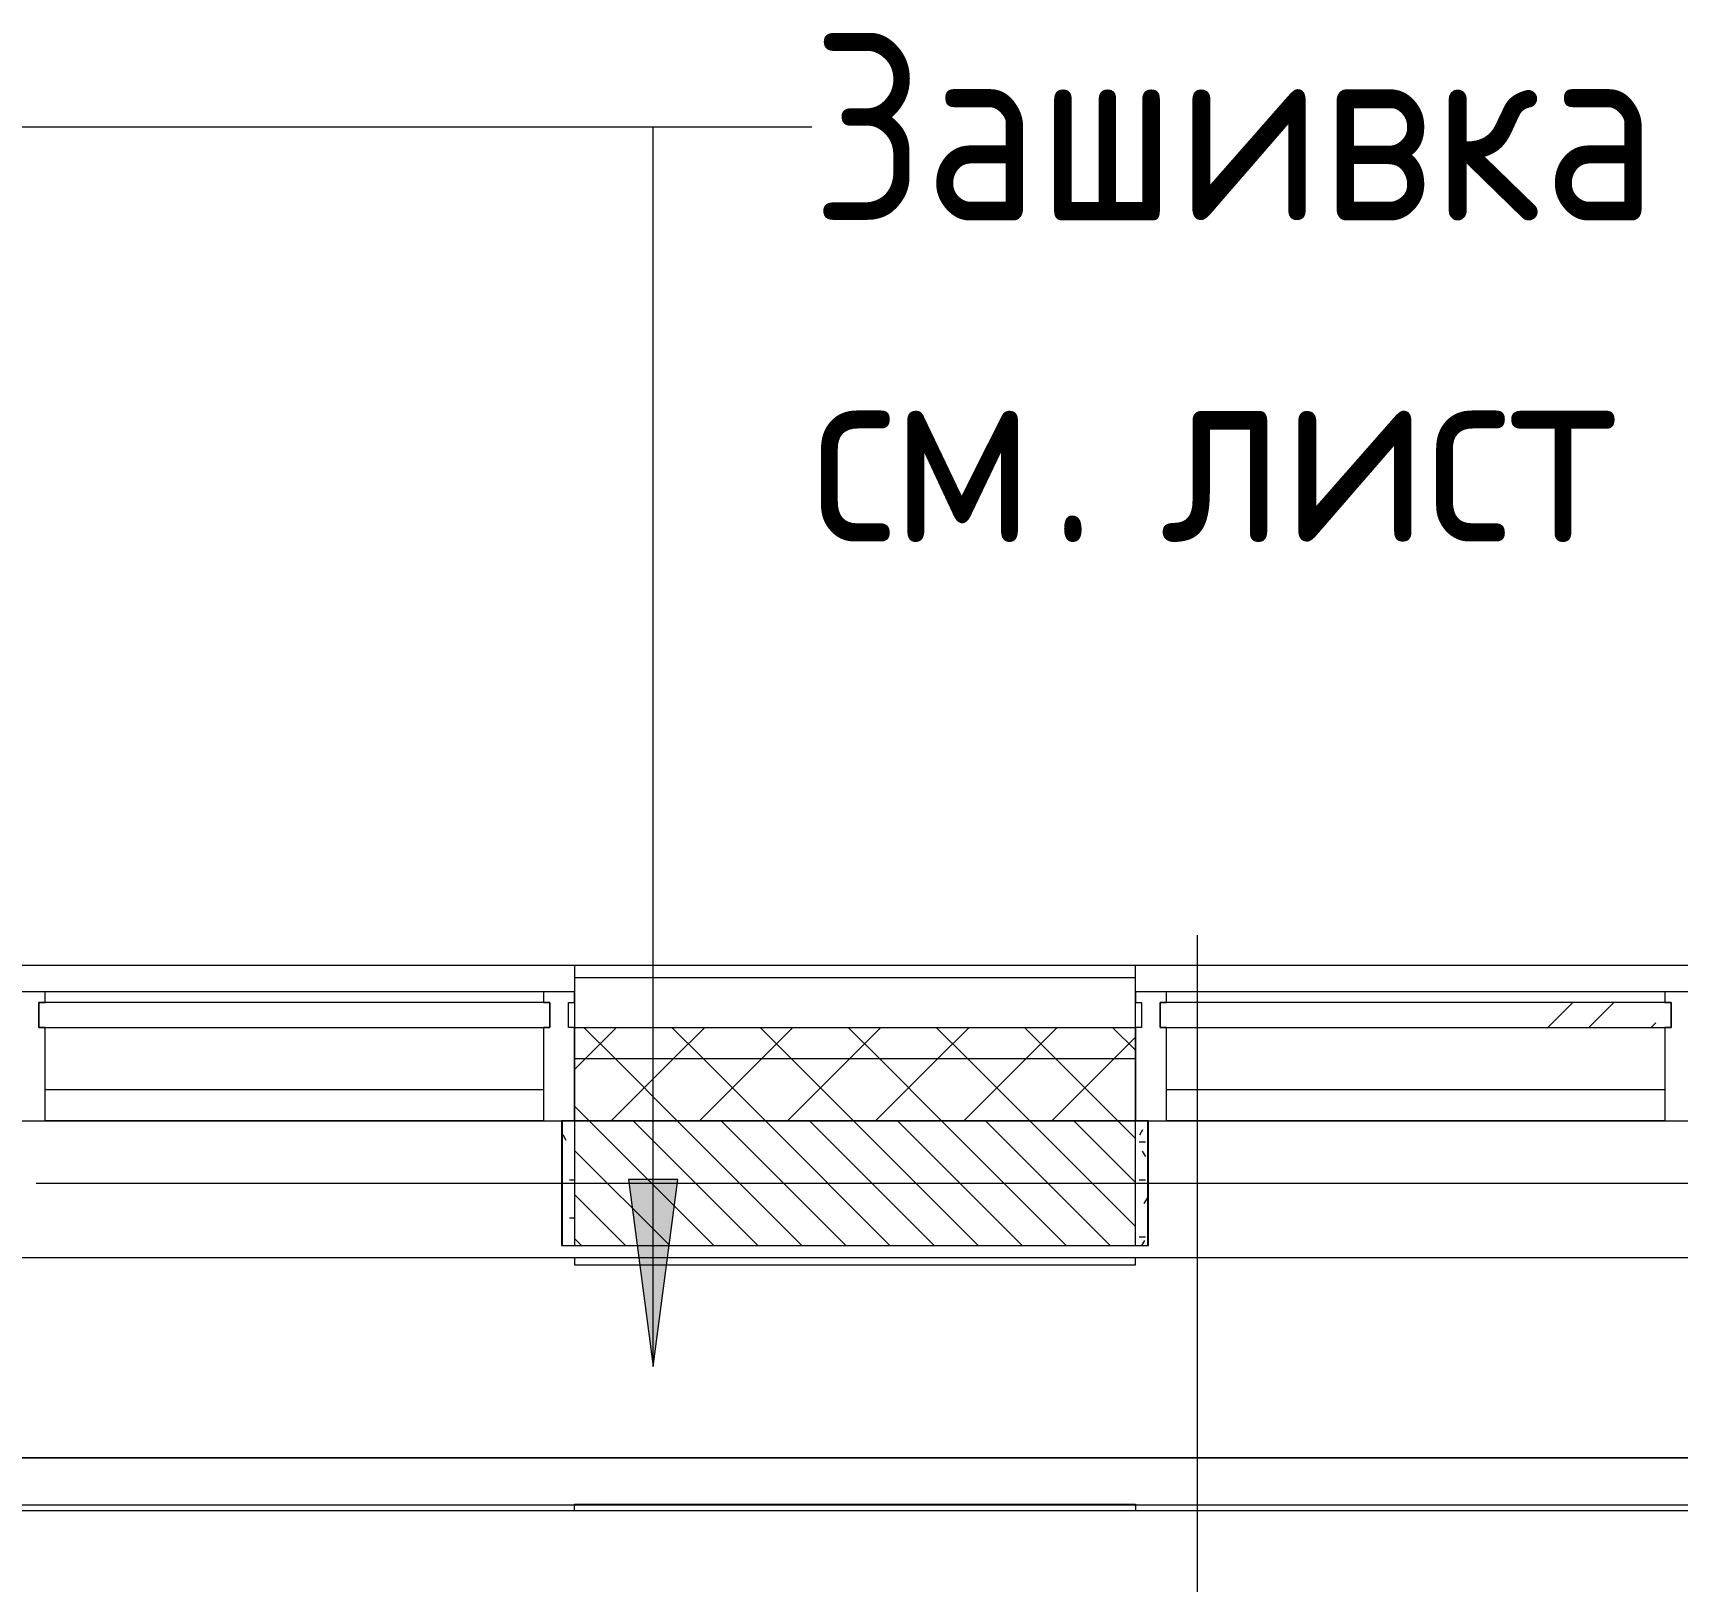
# Model space of a CAD drawing. Header units: millimetres. Extents: x -7229 to 193500, y -8553 to 29000.
# Drawn here: x 150914 to 153553, y 26361 to 28846 of the extents above; entities that cross this region are included whole.
import ezdxf

# ---------------------------------------------------------------- set-up
doc = ezdxf.new("R2010")
doc.units = ezdxf.units.MM
doc.linetypes.add('Осевая', pattern=[15875, 3175, -2381.25, 7937.5, -2381.25])
for name, color, linetype, lineweight in [('A-GLAZ-CURT-2', 7, 'Continuous', 9), ('A-GLAZ-CWMG-3', 7, 'Continuous', 9), ('A-WALL-1', 7, 'Continuous', 9), ('A-WALL-4', 7, 'Continuous', 13), ('G-ANNO-TEXT', 7, 'Continuous', 9), ('I-WALL-5', 7, 'Continuous', 9), ('Оси', 7, 'Continuous', 9), ('Оси-2', 7, 'Осевая', 9)]:
    doc.layers.add(name, color=color, linetype=linetype, lineweight=lineweight)
doc.layers.add('I-WALL-7', color=9, linetype='Continuous', lineweight=9, true_color=0x808080)
doc.styles.add('GOST Common_1', font='GOST_Common.ttf', dxfattribs={"width": 0.9, "height": 300})
pattern_1 = [(45, (135772.9, 0), (-70.71068, 70.71068), []), (135, (135772.9, 0), (-70.71068, -70.71068), [])]
pattern_2 = [(0, (135772.895, 0), (121.92, 30.48), [10.058, -81.382, 10.058, -81.382, -487.68]), (0, (135772.895, 0), (121.92, 30.48), [-182.88, 10.058, -172.822, 10.058, -81.382, -213.36]), (0, (135772.895, 0), (121.92, 30.48), [-457.2, 10.058, -50.902, 10.058, -142.342]), (120, (135818.615, 15.24), (-87.356454, 90.345817), [10.058, -81.382, 10.058, -81.382, -487.68]), (120, (135818.615, 15.24), (-87.356454, 90.345817), [-182.88, 10.058, -172.822, 10.058, -81.382, -213.36]), (120, (135818.615, 15.24), (-87.356454, 90.345817), [-457.2, 10.058, -50.902, 10.058, -142.342]), (240, (135833.855, 76.2), (-34.563546, -120.825817), [10.058, -81.382, 10.058, -81.382, -487.68]), (240, (135833.855, 76.2), (-34.563546, -120.825817), [-182.88, 10.058, -172.822, 10.058, -81.382, -213.36]), (240, (135833.855, 76.2), (-34.563546, -120.825817), [-457.2, 10.058, -50.902, 10.058, -142.342])]

# ---------------------------------------------------------------- blocks, each defined once
blk = doc.blocks.new('Системная панель - Стекло - 40мм-22856102-План зашивки приборов отопления в осях 1-12')
at = {"layer": 'A-GLAZ-CURT-2'}
h = blk.add_hatch(dxfattribs=at)
h.set_pattern_fill('FP_126', color=256, style=0, pattern_type=2)
h.set_pattern_definition([(45, (-17460.26, -27190), (-282.8427, 282.8427), [200, -600]), (45, (-17660.26, -27290), (-282.8427, 282.8427), [600, -200]), (45, (-17260.26, -27390), (-282.8427, 282.8427), [200, -600])])
h.paths.add_polyline_path([(400, -40), (410, -40), (410, 0), (-410, 0), (-410, -40), (388, -40)])
for p, q in [((410, 0), (-410, 0)), ((-410, 0), (-410, -40)), ((410, -40), (410, 0)), ((-410, -40), (410, -40))]:
    blk.add_line(p, q, dxfattribs=at)
blk = doc.blocks.new('Прямоугольный импост - Импост структурный с накладкой - 160мм Темный-33186088-План зашивки приборов отопления в осях 1-12')
at = {"layer": 'A-GLAZ-CWMG-3'}
for p, q in [((17760.3, 27307), (16960.3, 27307)), ((17760.3, 27150), (16960.3, 27150))]:
    blk.add_line(p, q, dxfattribs=at)
blk = doc.blocks.new('Прямоугольный импост - Импост структурный с накладкой - 190мм-22856094-План зашивки приборов отопления в осях 1-12')
at = {"layer": 'A-GLAZ-CWMG-3'}
for p, q in [((-50, 40), (-50, 190)), ((-50, 190), (0, 190)), ((0, 190), (0, 40)), ((-40, 40), (-50, 40)), ((-40, 0), (-40, 40)), ((-10, 40), (-10, 0)), ((0, 40), (-10, 40)), ((-50, -17), (-50, 0)), ((-50, 0), (-40, 0)), ((-10, 0), (0, 0)), ((0, 0), (0, -17)), ((0, -17), (-50, -17))]:
    blk.add_line(p, q, dxfattribs=at)
blk = doc.blocks.new('Прямоугольный импост - Импост структурный с накладкой - 190мм-22856098-План зашивки приборов отопления в осях 1-12')
at = {"layer": 'A-GLAZ-CWMG-3'}
for p, q in [((0, 190), (-50, 190)), ((-50, 190), (-50, 40)), ((0, 40), (0, 190)), ((-50, 40), (-40, 40)), ((-40, 40), (-40, 0)), ((-10, 0), (-10, 40)), ((-10, 40), (0, 40)), ((-40, 0), (-50, 0)), ((-50, 0), (-50, -17)), ((0, 0), (-10, 0)), ((0, -17), (0, 0)), ((-50, -17), (0, -17))]:
    blk.add_line(p, q, dxfattribs=at)
blk = doc.blocks.new('Системная панель - Стекло - 40мм-V195-План зашивки приборов отопления в осях 1-12')
at = {"layer": 'A-GLAZ-CURT-2'}
h = blk.add_hatch(dxfattribs=at)
h.set_pattern_fill('FP_197', color=256, style=0, pattern_type=2)
h.set_pattern_definition([(45, (-15660.26, -27190), (-282.8427, 282.8427), [200, -600]), (45, (-15860.26, -27290), (-282.8427, 282.8427), [600, -200]), (45, (-15460.26, -27390), (-282.8427, 282.8427), [200, -600])])
h.paths.add_polyline_path([(400, -40), (410, -40), (410, 0), (-410, 0), (-410, -40), (170.2, -40)])
for p, q in [((410, 0), (-410, 0)), ((-410, 0), (-410, -40)), ((410, -40), (410, 0)), ((-410, -40), (410, -40))]:
    blk.add_line(p, q, dxfattribs=at)
blk = doc.blocks.new('Зашивка приборов отопления12 - Зашивка приборов отопления-33278990-План зашивки приборов отопления в осях 1-12')
at = {"layer": 'A-WALL-1'}
for p, q in [((34309.7, 23400), (34289.7, 23400)), ((35540, 23400), (34640, 23400)), ((37340, 23400), (36440, 23400)), ((37640, 23400), (37620, 23400)), ((34289.7, 23079), (37609, 23079)), ((37609, 23079), (34289.7, 23079)), ((37620, 23079), (37640, 23079)), ((37640, 23079), (37620, 23079)), ((34289.7, 23004), (37609, 23004)), ((37620, 23004), (37640, 23004))]:
    blk.add_line(p, q, dxfattribs=at)

msp = doc.modelspace()

# ---------------------------------------------------------------- hatches: boundary and pattern name
at = {"layer": 'A-WALL-1'}
h = msp.add_hatch(dxfattribs=at)
h.set_pattern_fill('FP_119', color=256, style=0, pattern_type=2)
h.set_pattern_definition(pattern_1)
h.paths.add_polyline_path([(168991, 27200), (169532.9, 27200), (169532.9, 27250), (167682.9, 27250), (167682.9, 27200), (168782.9, 27200)])
h.paths.add_polyline_path([(155383.2, 27200), (155982.9, 27200), (155982.9, 27250), (155383.2, 27250), (155383.2, 27210)])
h.paths.add_polyline_path([(154483.2, 27200), (154483.2, 27250), (153583.2, 27250), (153583.2, 27200), (154193.8, 27200)])
h.paths.add_polyline_path([(159574.6, 27200), (166582.9, 27200), (166582.9, 27250), (157682.9, 27250), (157682.9, 27200), (158229.4, 27200)])
h.paths.add_polyline_path([(149502.9, 27200), (150883.2, 27200), (150883.2, 27250), (149502.9, 27250), (149502.9, 27210)])
h.paths.add_polyline_path([(152683.2, 27200), (152683.2, 27250), (151783.2, 27250), (151783.2, 27200), (152371.8, 27200)])
h = msp.add_hatch(dxfattribs=at)
h.set_pattern_fill('FP_119', color=256, style=0, pattern_type=2)
h.set_pattern_definition(pattern_1)
h.paths.add_polyline_path([(159574.6, 27100), (166582.9, 27100), (166582.9, 27102), (166550.9, 27102), (166550.9, 27110), (166582.9, 27110), (166582.9, 27200), (157682.9, 27200), (157682.9, 27100), (158282.9, 27100)])
h.paths.add_polyline_path([(149537.9, 27100), (150883.2, 27100), (150883.2, 27200), (149502.9, 27200), (149502.9, 27100)])
h.paths.add_polyline_path([(169162.9, 27100), (169482.9, 27100), (169482.9, 27200), (167682.9, 27200), (167682.9, 27110), (167714.9, 27109.2), (167714.9, 27102), (167682.9, 27102), (167682.9, 27100), (168991, 27100)])
h.paths.add_polyline_path([(151783.2, 27100), (152683.2, 27100), (152683.2, 27200), (151783.2, 27200), (151783.2, 27197.6)])
h.paths.add_polyline_path([(153583.2, 27100), (154483.2, 27100), (154483.2, 27200), (153583.2, 27200), (153583.2, 27166.5)])
h.paths.add_polyline_path([(155383.2, 27100), (155982.9, 27100), (155982.9, 27200), (155383.2, 27200), (155383.2, 27116.6)])
h = msp.add_hatch(dxfattribs=at)
h.set_pattern_fill('FP_144', color=256, style=0, pattern_type=2)
h.set_pattern_definition([(135, (135772.895, 0), (-35.35534, -35.35534), [])])
h.paths.add_polyline_path([(155982.9, 26900), (155982.9, 27100), (155383.2, 27100), (155383.2, 26900), (155539, 26900)])
h.paths.add_polyline_path([(150082.9, 26900), (150883.2, 26900), (150883.2, 27100), (150082.9, 27100), (150082.9, 26995.1)])
h.paths.add_polyline_path([(151783.2, 26900), (152683.2, 26900), (152683.2, 27100), (151783.2, 27100), (151783.2, 26930.5)])
h.paths.add_polyline_path([(153863.2, 26900), (153883.2, 26900), (153883.2, 27100), (153583.2, 27100), (153583.2, 26900)])
at = {"layer": 'G-ANNO-TEXT'}
msp.add_hatch(color=256, dxfattribs=at).paths.add_polyline_path([(151909.2, 26705.9), (151948.7, 27005.9), (151869.7, 27005.9)])
at = {"layer": 'I-WALL-7'}
h = msp.add_hatch(dxfattribs=at)
h.set_pattern_fill('FP_203', color=256, style=0, pattern_type=2)
h.set_pattern_definition(pattern_2)
h.paths.add_polyline_path([(151763.2, 26900), (151783.2, 26900), (151783.2, 27100), (151763.2, 27100), (151763.2, 26929.7)])
h = msp.add_hatch(dxfattribs=at)
h.set_pattern_fill('FP_203', color=256, style=0, pattern_type=2)
h.set_pattern_definition(pattern_2)
h.paths.add_polyline_path([(152683.2, 26900), (152703.2, 26900), (152703.2, 27100), (152683.2, 27100), (152683.2, 26966.8)])

# ---------------------------------------------------------------- linework, layer by layer
at = {"layer": 'A-WALL-1'}
for p, q in [((139832.9, 27350), (153583.2, 27350)), ((151783.2, 27350), (151783.2, 27100)), ((152683.2, 27100), (152683.2, 27350)), ((151733.2, 27100), (150933.2, 27100)), ((151783.2, 27100), (151783.2, 26900)), ((152683.2, 26900), (152683.2, 27100)), ((153533.2, 27100), (152733.2, 27100)), ((151783.2, 26900), (152683.2, 26900))]:
    msp.add_line(p, q, dxfattribs=at)
at = {"layer": 'A-WALL-4'}
for p, q in [((151783.2, 27330), (152683.2, 27330)), ((151783.2, 27250), (152683.2, 27250)), ((151783.2, 27200), (152683.2, 27200)), ((151783.2, 27100), (152683.2, 27100)), ((152683.2, 27100), (151783.2, 27100))]:
    msp.add_line(p, q, dxfattribs=at)
at = {"layer": 'G-ANNO-TEXT'}
for p, q in [((136225.9, 28694.7), (152163.9, 28694.7)), ((151909.2, 28694.7), (152163.9, 28694.7)), ((151909.2, 26705.9), (151909.2, 28694.7)), ((151948.7, 27005.9), (151869.7, 27005.9)), ((151869.7, 27005.9), (151909.2, 26705.9)), ((151909.2, 26705.9), (151948.7, 27005.9))]:
    msp.add_line(p, q, dxfattribs=at)
at = {"layer": 'I-WALL-5'}
for p, q in [((150933.2, 27100), (151733.2, 27100)), ((151783.2, 27100), (151762.2, 27100)), ((151762.2, 27100), (151762.2, 26900)), ((151763.2, 27100), (151763.2, 26900)), ((152704.2, 27100), (152683.2, 27100)), ((152703.2, 26900), (152703.2, 27100)), ((152704.2, 26900), (152704.2, 27100)), ((152733.2, 27100), (153533.2, 27100)), ((151762.2, 26900), (151783.2, 26900)), ((152683.2, 26900), (152704.2, 26900)), ((151783.2, 26880), (150883.2, 26880)), ((152683.2, 26880), (151783.2, 26880)), ((151783.2, 26880), (151783.2, 26869)), ((151783.2, 26869), (152683.2, 26869)), ((153583.2, 26880), (152683.2, 26880)), ((152683.2, 26869), (152683.2, 26880)), ((153852.2, 26474), (150553.9, 26474)), ((151783.2, 26485), (152683.2, 26485)), ((151783.2, 26474), (151783.2, 26485)), ((152683.2, 26485), (152683.2, 26474))]:
    msp.add_line(p, q, dxfattribs=at)
at = {"layer": 'Оси'}
msp.add_line((152782.9, 24898.1), (152782.9, 27398.1), dxfattribs=at)
at = {"layer": 'Оси-2'}
msp.add_line((135044.1, 27000), (167063.4, 27000), dxfattribs=at)

# ---------------------------------------------------------------- block references
at = {"layer": 'A-GLAZ-CURT-2'}
for name, p in [('Системная панель - Стекло - 40мм-V195-План зашивки приборов отопления в осях 1-12', (151333.2, 27290)), ('Системная панель - Стекло - 40мм-22856102-План зашивки приборов отопления в осях 1-12', (153133.2, 27290))]:
    msp.add_blockref(name, p, dxfattribs=at)
at = {"layer": 'A-GLAZ-CWMG-3', "rotation": 180}
for p in [(150883.2, 27290), (152683.2, 27290)]:
    msp.add_blockref('Прямоугольный импост - Импост структурный с накладкой - 190мм-22856098-План зашивки приборов отопления в осях 1-12', p, dxfattribs=at)
at = {"layer": 'A-GLAZ-CWMG-3'}
for p in [(133972.9, 0), (135772.9, 0)]:
    msp.add_blockref('Прямоугольный импост - Импост структурный с накладкой - 160мм Темный-33186088-План зашивки приборов отопления в осях 1-12', p, dxfattribs=at)
at = {"layer": 'A-GLAZ-CWMG-3', "extrusion": (0, 0, -1), "rotation": 180}
for p in [(-151783.2, 27290), (-153583.2, 27290)]:
    msp.add_blockref('Прямоугольный импост - Импост структурный с накладкой - 190мм-22856094-План зашивки приборов отопления в осях 1-12', p, dxfattribs=at)
at = {"layer": 'A-WALL-1'}
msp.add_blockref('Зашивка приборов отопления12 - Зашивка приборов отопления-33278990-План зашивки приборов отопления в осях 1-12', (116243.2, 3480), dxfattribs=at)

# ---------------------------------------------------------------- texts
at = {"layer": 'G-ANNO-TEXT', "char_height": 300, "attachment_point": 1, "style": 'GOST Common_1'}
for s, insert, width in [('Зашивка', (152163.9, 28844.7), 1789.367), ('см', (152163.9, 28328.8), 461.772), ('лист', (152723.5, 28328.8), 974.05), ('. ', (152544.9, 28328.8), 216.456)]:
    msp.add_mtext(s, dxfattribs=dict(at, insert=insert, width=width))

doc.saveas('drawing.dxf')
